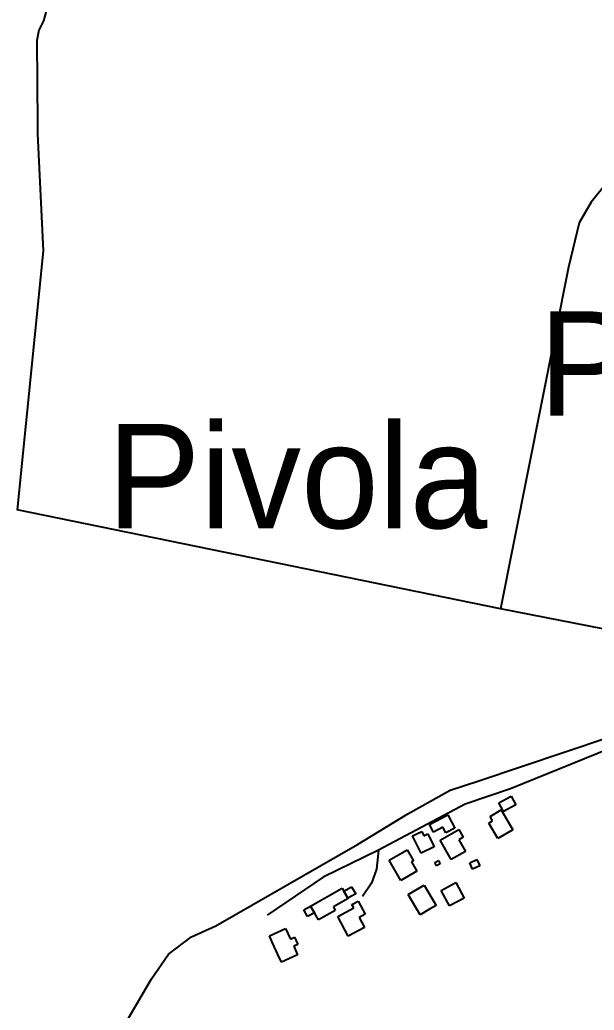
# Model space of a CAD drawing. Extents: x -8864 to 13231, y -7697 to 8949.
# Drawn here: x -4043 to -3702, y 2260 to 2850 of the extents above; entities that cross this region are included whole.
import ezdxf

# ---------------------------------------------------------------- set-up
doc = ezdxf.new("R2010")
doc.units = 0
for name, color, linetype in [('OSM_BUILDING_HOUSE', 9, 'CONTINUOUS'), ('OSM_BUILDING_YES', 9, 'CONTINUOUS'), ('OSM_HIGHWAY_RESIDENTIAL', 8, 'CONTINUOUS'), ('OSM_HIGHWAY_SERVICE', 8, 'CONTINUOUS'), ('OSM_HIGHWAY_TRACK', 8, 'CONTINUOUS'), ('OSM_HIGHWAY_UNCLASSIFIED', 8, 'CONTINUOUS'), ('OSM_LABELS', 8, 'CONTINUOUS'), ('OSM_WATERWAY_STREAM', 4, 'CONTINUOUS')]:
    doc.layers.add(name, color=color, linetype=linetype)

msp = doc.modelspace()

# ---------------------------------------------------------------- linework, layer by layer
at = {"layer": 'OSM_BUILDING_HOUSE'}
for p, q in [((-3894.686492, 2304.525974), (-3885.107624, 2308.940413)), ((-3892.764593, 2300.367284), (-3894.686492, 2304.525974)), ((-3885.107624, 2308.940413), (-3882.190319, 2302.613421)), ((-3889.617579, 2293.528796), (-3892.764593, 2300.367284)), ((-3882.190319, 2302.613421), (-3879.778374, 2303.725371)), ((-3877.810533, 2299.444366), (-3880.222478, 2298.343536)), ((-3879.778374, 2303.725371), (-3877.810533, 2299.444366)), ((-3887.496599, 2288.925326), (-3889.617579, 2293.528796)), ((-3877.917731, 2293.339765), (-3887.496599, 2288.925326)), ((-3880.222478, 2298.343536), (-3877.917731, 2293.339765))]:
    msp.add_line(p, q, dxfattribs=at)
at = {"layer": 'OSM_BUILDING_YES'}
for p, q in [((-3758.277595, 2383.674523), (-3750.88862, 2387.699779)), ((-3750.88862, 2387.699779), (-3748.132112, 2382.618171)), ((-3755.490459, 2378.581795), (-3758.277595, 2383.674523)), ((-3748.132112, 2382.618171), (-3755.490459, 2378.581795)), ((-3799.479744, 2370.842628), (-3788.629819, 2376.613645)), ((-3788.629819, 2376.613645), (-3784.456771, 2368.718805)), ((-3763.461363, 2375.668488), (-3756.861056, 2379.526952)), ((-3761.945283, 2373.044288), (-3763.461363, 2375.668488)), ((-3756.861056, 2379.526952), (-3749.985098, 2367.695812)), ((-3797.090769, 2366.305875), (-3799.479744, 2370.842628)), ((-3764.288316, 2371.67659), (-3761.945283, 2373.044288)), ((-3758.936095, 2362.46965), (-3764.288316, 2371.67659)), ((-3809.571628, 2364.081977), (-3804.104553, 2366.761775)), ((-3804.518029, 2353.696371), (-3809.571628, 2364.081977)), ((-3804.104553, 2366.761775), (-3802.825839, 2364.137574)), ((-3802.825839, 2364.137574), (-3800.47515, 2365.282882)), ((-3800.47515, 2365.282882), (-3796.692607, 2357.521476)), ((-3791.593066, 2369.230302), (-3797.090769, 2366.305875)), ((-3793.201029, 2361.568972), (-3782.098425, 2367.851485)), ((-3789.801335, 2365.861096), (-3791.593066, 2369.230302)), ((-3784.456771, 2368.718805), (-3789.801335, 2365.861096)), ((-3782.098425, 2367.851485), (-3779.502712, 2363.225776)), ((-3749.985098, 2367.695812), (-3758.936095, 2362.46965)), ((-3786.677292, 2349.971341), (-3793.201029, 2361.568972)), ((-3779.502712, 2363.225776), (-3782.029512, 2361.791361)), ((-3782.029512, 2361.791361), (-3778.101487, 2354.830559)), ((-3823.423085, 2349.637756), (-3812.733957, 2355.809074)), ((-3812.733957, 2355.809074), (-3808.966728, 2349.259693)), ((-3796.692607, 2357.521476), (-3804.518029, 2353.696371)), ((-3778.101487, 2354.830559), (-3786.677292, 2349.971341)), ((-3816.470557, 2337.528628), (-3823.423085, 2349.637756)), ((-3808.966728, 2349.259693), (-3810.214814, 2348.536926)), ((-3810.214814, 2348.536926), (-3807.029515, 2342.988299)), ((-3796.378671, 2348.258939), (-3794.142837, 2349.426486)), ((-3795.329667, 2346.235191), (-3796.378671, 2348.258939)), ((-3793.101489, 2347.402738), (-3795.329667, 2346.235191)), ((-3794.142837, 2349.426486), (-3793.101489, 2347.402738)), ((-3775.590001, 2348.058788), (-3771.309756, 2349.949102)), ((-3773.966724, 2344.333758), (-3775.590001, 2348.058788)), ((-3769.671165, 2346.224072), (-3773.966724, 2344.333758)), ((-3771.309756, 2349.949102), (-3769.671165, 2346.224072)), ((-3807.029515, 2342.988299), (-3816.470557, 2337.528628)), ((-3806.524155, 2332.569335), (-3802.749269, 2334.804353)), ((-3802.749269, 2334.804353), (-3795.628288, 2322.684106)), ((-3792.634414, 2331.646417), (-3783.905469, 2336.372201)), ((-3783.905469, 2336.372201), (-3778.905469, 2327.076305)), ((-3870.145908, 2322.250446), (-3851.355707, 2332.869561)), ((-3851.355707, 2332.869561), (-3850.413899, 2331.190518)), ((-3850.413899, 2331.190518), (-3845.781433, 2333.814718)), ((-3848.009611, 2326.920632), (-3850.413899, 2331.190518)), ((-3850.413899, 2331.190518), (-3848.009611, 2326.920632)), ((-3843.377145, 2329.544833), (-3848.009611, 2326.920632)), ((-3845.781433, 2333.814718), (-3843.377145, 2329.544833)), ((-3812.266881, 2329.177889), (-3806.524155, 2332.569335)), ((-3805.138244, 2317.068762), (-3812.266881, 2329.177889)), ((-3787.634413, 2322.350521), (-3792.634414, 2331.646417)), ((-3874.150502, 2319.982069), (-3870.145908, 2322.250446)), ((-3870.145908, 2322.250446), (-3867.948358, 2318.336384)), ((-3867.948358, 2318.336384), (-3870.145908, 2322.250446)), ((-3847.894757, 2326.709362), (-3856.639015, 2321.761188)), ((-3848.009611, 2326.920632), (-3847.894757, 2326.709362)), ((-3845.61298, 2323.306797), (-3841.929978, 2325.286067)), ((-3844.533347, 2321.27193), (-3845.61298, 2323.306797)), ((-3841.929978, 2325.286067), (-3837.749273, 2317.469064)), ((-3795.628288, 2322.684106), (-3799.410831, 2320.460207)), ((-3778.905469, 2327.076305), (-3787.634413, 2322.350521)), ((-3871.960609, 2316.079127), (-3874.150502, 2319.982069)), ((-3867.948358, 2318.336384), (-3871.960609, 2316.079127)), ((-3865.551726, 2314.066499), (-3867.948358, 2318.336384)), ((-3855.513441, 2319.73744), (-3865.551726, 2314.066499)), ((-3856.639015, 2321.761188), (-3855.513441, 2319.73744)), ((-3854.066273, 2316.145844), (-3844.533347, 2321.27193)), ((-3837.749273, 2317.469064), (-3841.386333, 2315.500913)), ((-3799.410831, 2320.460207), (-3805.138244, 2317.068762)), ((-3847.81053, 2304.448138), (-3854.066273, 2316.145844)), ((-3841.386333, 2315.500913), (-3838.231662, 2309.596463)), ((-3838.231662, 2309.596463), (-3847.81053, 2304.448138))]:
    msp.add_line(p, q, dxfattribs=at)
at = {"layer": 'OSM_HIGHWAY_RESIDENTIAL'}
for p, q in [((-3687.205612, 2761.348091), (-3703.453699, 2741.266288)), ((-3703.453699, 2741.266288), (-3710.429198, 2728.801336)), ((-3710.429198, 2728.801336), (-3716.81511, 2702.548214)), ((-3716.81511, 2702.548214), (-3757.297503, 2499.228291)), ((-3692.779885, 2415.96553), (-3751.355696, 2391.969665)), ((-3751.355696, 2391.969665), (-3778.369481, 2382.87392)), ((-3778.369481, 2382.87392), (-3829.885566, 2355.631162))]:
    msp.add_line(p, q, dxfattribs=at)
at = {"layer": 'OSM_HIGHWAY_SERVICE'}
for p, q in [((-3829.885566, 2355.631162), (-3862.649735, 2339.452301)), ((-3829.885566, 2355.631162), (-3830.965199, 2344.233683)), ((-3830.965199, 2344.233683), (-3833.920789, 2335.938541)), ((-3862.649735, 2339.452301), (-3895.988177, 2316.879731)), ((-3833.920789, 2335.938541), (-3839.257696, 2327.932506))]:
    msp.add_line(p, q, dxfattribs=at)
at = {"layer": 'OSM_HIGHWAY_TRACK'}
for p, q in [((-4027.037196, 2856.330798), (-4028.974409, 2849.158725)), ((-4028.974409, 2849.158725), (-4031.707947, 2843.57674)), ((-4031.707947, 2843.57674), (-4033.009632, 2837.338704)), ((-4033.009632, 2837.338704), (-4032.5349, 2787.46778)), ((-4032.5349, 2787.46778), (-4032.481301, 2781.774599)), ((-4032.481301, 2781.774599), (-4029.188804, 2712.322248)), ((-4029.188804, 2712.322248), (-4044.648224, 2558.128243))]:
    msp.add_line(p, q, dxfattribs=at)
at = {"layer": 'OSM_HIGHWAY_UNCLASSIFIED'}
for p, q in [((-3757.297503, 2499.228291), (-4044.648224, 2558.128243)), ((-3652.32812, 2478.657229), (-3757.297503, 2499.228291))]:
    msp.add_line(p, q, dxfattribs=at)
at = {"layer": 'OSM_WATERWAY_STREAM'}
for p, q in [((-3770.712512, 2396.628732), (-3692.978966, 2422.848496)), ((-3787.228594, 2391.291375), (-3770.712512, 2396.628732)), ((-3812.312823, 2377.136261), (-3787.228594, 2391.291375)), ((-3842.320484, 2358.955891), (-3812.312823, 2377.136261)), ((-3926.424628, 2310.630576), (-3842.320484, 2358.955891)), ((-3941.041781, 2303.947761), (-3926.424628, 2310.630576)), ((-3954.563987, 2293.684469), (-3941.041781, 2303.947761)), ((-3964.824325, 2279.084575), (-3954.563987, 2293.684469)), ((-3988.453731, 2238.364993), (-3964.824325, 2279.084575))]:
    msp.add_line(p, q, dxfattribs=at)

# ---------------------------------------------------------------- texts
at = {"layer": 'OSM_LABELS'}
for p in [(-3734.418291, 2614.137496), (-3991.067301, 2547.145449)]:
    msp.add_text('Pivola', height=62.042552, dxfattribs=at).set_placement(p)

doc.saveas('drawing.dxf')
